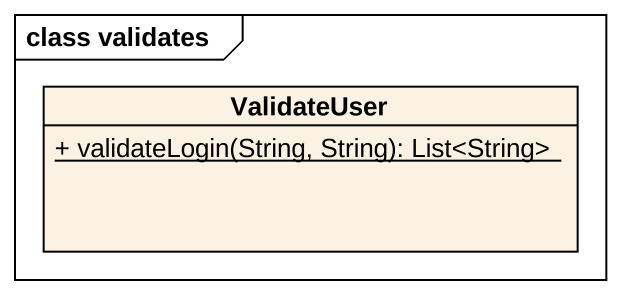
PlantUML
@startuml
mainframe class validates
hide circle
hide empty members
skinparam classAttributeIconSize 0
class ValidateUser {
  {static} + validateLogin(String, String): List<String>
}
@enduml
